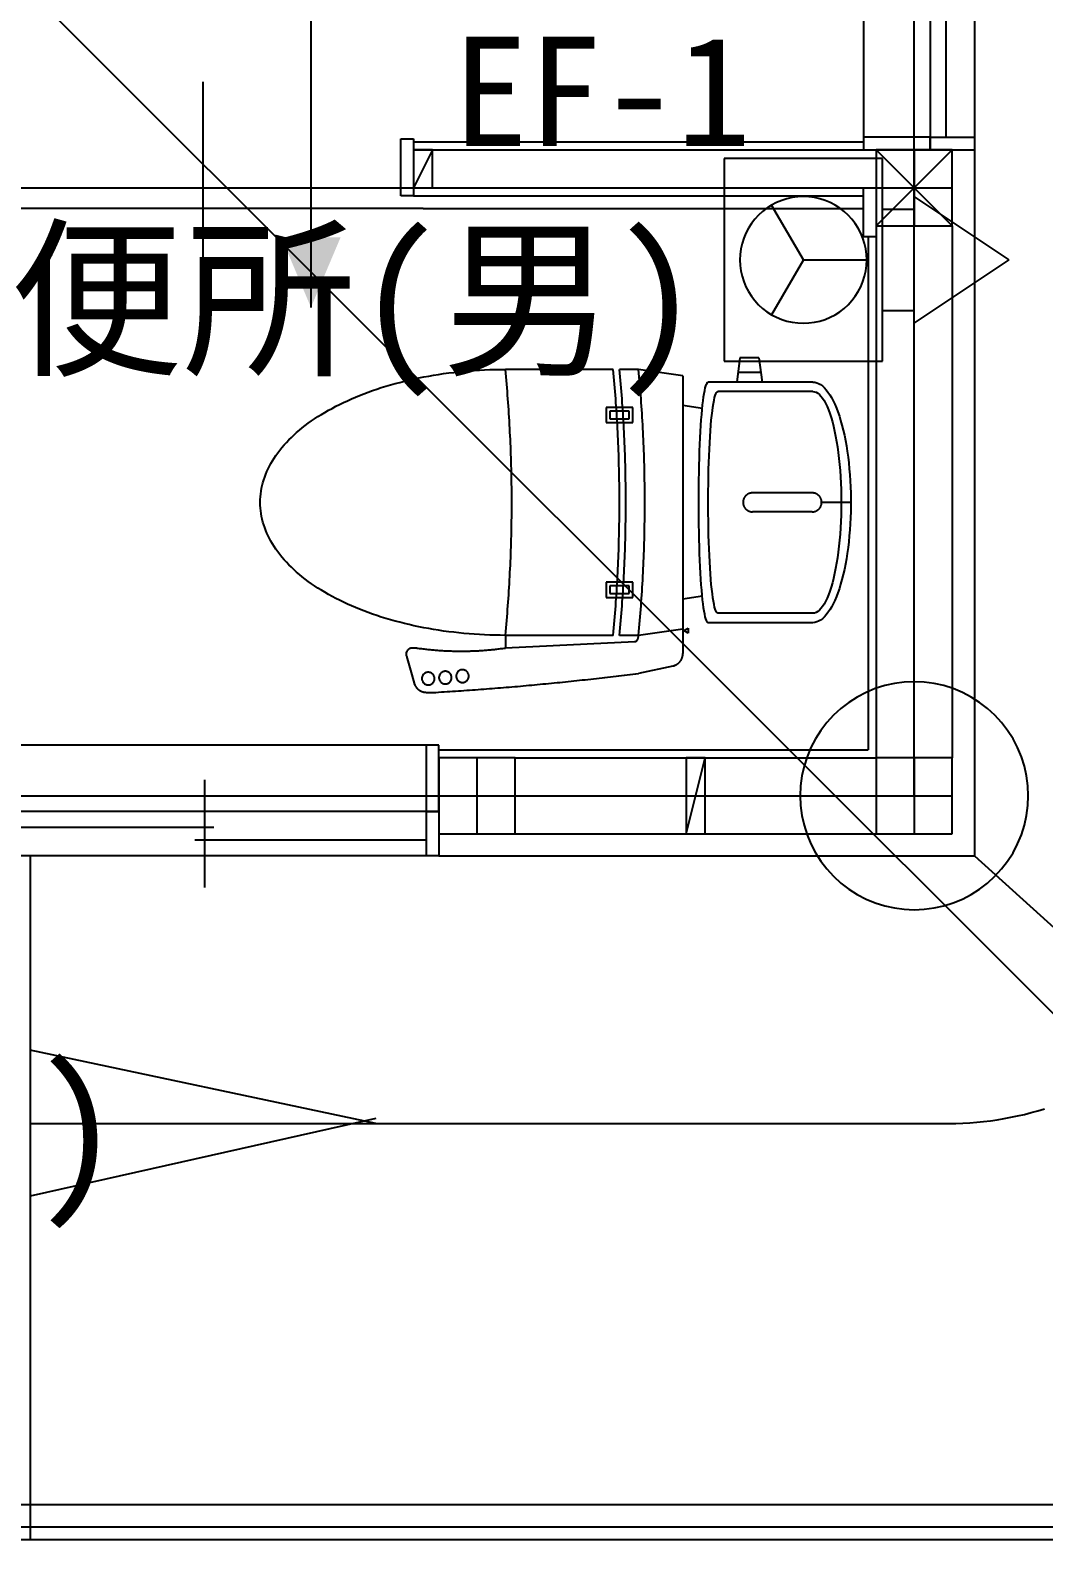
# Model space of a CAD drawing. Header units: millimetres. Extents: x -21029 to 20283, y -14043 to 14043.
# Drawn here: x 7807 to 9406, y -4546 to -2162 of the extents above; entities that cross this region are included whole.
import ezdxf

# ---------------------------------------------------------------- set-up
doc = ezdxf.new("R2010")
doc.units = ezdxf.units.MM
for name, color, linetype in [('0-2', 7, 'Continuous'), ('0-3', 7, 'Continuous'), ('0-6', 7, 'Continuous'), ('0-7', 7, 'Continuous'), ('0-C', 7, 'Continuous'), ('0-D', 7, 'Continuous'), ('0-E', 7, 'Continuous'), ('1-7', 7, 'Continuous'), ('1-8', 7, 'Continuous'), ('1-9', 7, 'Continuous'), ('1-C', 7, 'Continuous'), ('1-D', 7, 'Continuous'), ('2-0', 7, 'Continuous'), ('2-3', 7, 'Continuous'), ('2-4', 7, 'Continuous'), ('2-5', 7, 'Continuous')]:
    doc.layers.add(name, color=color, linetype=linetype)
doc.styles.add('JP', font='msgothic.ttc')

msp = doc.modelspace()

# ---------------------------------------------------------------- linework, layer by layer
at = {"layer": '0-2', "color": 1}
for p, q in [((9202, -3371.1), (9202, 7328.9)), ((7652, -2411.1), (9202, -2411.1)), ((7652, -3371.1), (9202, -3371.1))]:
    msp.add_line(p, q, dxfattribs=at)
at = {"layer": '0-3', "color": 7}
for p, q in [((8412, -2351.1), (9142, -2351.1)), ((8412, -2411.1), (9122, -2411.1)), ((9142, -2471.1), (9142, -3311.1)), ((9262, -2471.1), (9262, -3311.1)), ((8572, -3311.1), (9142, -3311.1)), ((8572, -3431.1), (9142, -3431.1))]:
    msp.add_line(p, q, dxfattribs=at)
at = {"layer": '0-6', "color": 7}
for p, q in [((8926.9, -2679.9), (8921.9, -2717.9)), ((8956.9, -2679.9), (8926.9, -2679.9)), ((8956.9, -2679.9), (8961.9, -2717.9)), ((8390.1, -2718.4), (8397.5, -2716.5)), ((8397.5, -2716.5), (8405, -2714.7)), ((8405, -2714.7), (8412.6, -2713)), ((8412.6, -2713), (8420.3, -2711.4)), ((8420.3, -2711.4), (8428, -2709.9)), ((8428, -2709.9), (8435.8, -2708.4)), ((8435.8, -2708.4), (8443.6, -2707.1)), ((8443.6, -2707.1), (8451.5, -2705.8)), ((8451.5, -2705.8), (8459.4, -2704.6)), ((8459.4, -2704.6), (8467.4, -2703.6)), ((8467.4, -2703.6), (8475.4, -2702.6)), ((8475.4, -2702.6), (8483.4, -2701.7)), ((8483.4, -2701.7), (8491.5, -2700.9)), ((8491.5, -2700.9), (8499.6, -2700.2)), ((8499.6, -2700.2), (8507.8, -2699.6)), ((8507.8, -2699.6), (8515.9, -2699)), ((8515.9, -2699), (8524.1, -2698.6)), ((8524.1, -2698.6), (8532.3, -2698.3)), ((8532.3, -2698.3), (8540.5, -2698)), ((8540.5, -2698), (8548.7, -2697.9)), ((8548.7, -2697.9), (8556.9, -2697.9)), ((8726.9, -2697.9), (8556.9, -2697.9)), ((8766.9, -2697.9), (8736.9, -2697.9)), ((8836.9, -2707.9), (8766.9, -2697.9)), ((8836.9, -2707.9), (8836.9, -3107.9)), ((8959.9, -2702.9), (8923.9, -2702.9)), ((8320.2, -2741.7), (8326.8, -2739)), ((8326.8, -2739), (8333.4, -2736.4)), ((8333.4, -2736.4), (8340.2, -2733.9)), ((8340.2, -2733.9), (8347.1, -2731.4)), ((8347.1, -2731.4), (8354, -2729)), ((8354, -2729), (8361, -2726.7)), ((8361, -2726.7), (8368.2, -2724.5)), ((8368.2, -2724.5), (8375.4, -2722.4)), ((8375.4, -2722.4), (8382.7, -2720.3)), ((8382.7, -2720.3), (8390.1, -2718.4)), ((8868.9, -2747.4), (8869.7, -2741.4)), ((8869.7, -2741.4), (8870.5, -2735.9)), ((8870.5, -2735.9), (8871.4, -2731.2)), ((8871.4, -2731.2), (8872.3, -2727.2)), ((8872.3, -2727.2), (8873.2, -2723.8)), ((8873.2, -2723.8), (8874.1, -2721.2)), ((8874.1, -2721.2), (8875, -2719.4)), ((8875, -2719.4), (8876, -2718.2)), ((8876, -2718.2), (8876.9, -2717.9)), ((9041.9, -2717.9), (8876.9, -2717.9)), ((8887, -2742.5), (8887.9, -2739.1)), ((8887.9, -2739.1), (8888.9, -2736.4)), ((8888.9, -2736.4), (8889.9, -2734.4)), ((8889.9, -2734.4), (8890.9, -2733.2)), ((8890.9, -2733.2), (8891.9, -2732.9)), ((9041.9, -2732.9), (8891.9, -2732.9)), ((9041.9, -2717.9), (9045, -2718.1)), ((9041.9, -2732.9), (9044.5, -2733.2)), ((9044.5, -2733.2), (9047.1, -2734)), ((9045, -2718.1), (9048.1, -2718.9)), ((9047.1, -2734), (9049.7, -2735.5)), ((9048.1, -2718.9), (9051.1, -2720.1)), ((9049.7, -2735.5), (9052.3, -2737.6)), ((9051.1, -2720.1), (9054.2, -2721.9)), ((9052.3, -2737.6), (9054.8, -2740.2)), ((9054.2, -2721.9), (9057.2, -2724.1)), ((9054.8, -2740.2), (9057.3, -2743.4)), ((9057.2, -2724.1), (9060.2, -2726.9)), ((9060.2, -2726.9), (9063.1, -2730.1)), ((9063.1, -2730.1), (9065.9, -2733.8)), ((9065.9, -2733.8), (9068.7, -2737.9)), ((9068.7, -2737.9), (9071.5, -2742.5)), ((8271.9, -2765.8), (8277.5, -2762.5)), ((8277.5, -2762.5), (8283.3, -2759.4)), ((8283.3, -2759.4), (8289.1, -2756.2)), ((8289.1, -2756.2), (8295.1, -2753.2)), ((8295.1, -2753.2), (8301.2, -2750.2)), ((8301.2, -2750.2), (8307.5, -2747.3)), ((8307.5, -2747.3), (8313.8, -2744.5)), ((8313.8, -2744.5), (8320.2, -2741.7)), ((8757.9, -2757.9), (8715.9, -2757.9)), ((8715.9, -2757.9), (8715.9, -2781.9)), ((8751.9, -2763.9), (8721.9, -2763.9)), ((8721.9, -2763.9), (8721.9, -2775.9)), ((8751.9, -2775.9), (8751.9, -2763.9)), ((8757.9, -2781.9), (8757.9, -2757.9)), ((8867.7, -2759.9), (8836.9, -2755.1)), ((8866.6, -2769.4), (8867.3, -2761.5)), ((8867.3, -2761.5), (8868.1, -2754.1)), ((8868.1, -2754.1), (8868.9, -2747.4)), ((8882.6, -2770.5), (8883.4, -2763.6)), ((8883.4, -2763.6), (8884.3, -2757.3)), ((8884.3, -2757.3), (8885.1, -2751.7)), ((8885.1, -2751.7), (8886.1, -2746.7)), ((8886.1, -2746.7), (8887, -2742.5)), ((9057.3, -2743.4), (9059.7, -2747.2)), ((9059.7, -2747.2), (9062.1, -2751.5)), ((9062.1, -2751.5), (9064.4, -2756.3)), ((9064.4, -2756.3), (9066.6, -2761.6)), ((9066.6, -2761.6), (9068.8, -2767.5)), ((9071.5, -2742.5), (9074.1, -2747.5)), ((9074.1, -2747.5), (9076.7, -2753)), ((9076.7, -2753), (9079.1, -2758.9)), ((9079.1, -2758.9), (9081.5, -2765.1)), ((9081.5, -2765.1), (9083.8, -2771.8)), ((8236.3, -2790.3), (8240.9, -2786.6)), ((8240.9, -2786.6), (8245.8, -2783)), ((8245.8, -2783), (8250.7, -2779.4)), ((8250.7, -2779.4), (8255.8, -2775.9)), ((8255.8, -2775.9), (8261, -2772.5)), ((8261, -2772.5), (8266.4, -2769.1)), ((8266.4, -2769.1), (8271.9, -2765.8)), ((8715.9, -2781.9), (8757.9, -2781.9)), ((8721.9, -2775.9), (8751.9, -2775.9)), ((8864.8, -2796.2), (8865.4, -2786.7)), ((8865.4, -2786.7), (8866, -2777.8)), ((8866, -2777.8), (8866.6, -2769.4)), ((8880.5, -2794.9), (8881.1, -2786.2)), ((8881.1, -2786.2), (8881.8, -2778.1)), ((8881.8, -2778.1), (8882.6, -2770.5)), ((9068.8, -2767.5), (9070.8, -2773.8)), ((9070.8, -2773.8), (9072.8, -2780.6)), ((9072.8, -2780.6), (9074.6, -2787.8)), ((9074.6, -2787.8), (9076.4, -2795.4)), ((9083.8, -2771.8), (9085.9, -2778.8)), ((9085.9, -2778.8), (9088, -2786.1)), ((9088, -2786.1), (9089.9, -2793.8)), ((8211.3, -2813.3), (8215.1, -2809.4)), ((8215.1, -2809.4), (8219.1, -2805.4)), ((8219.1, -2805.4), (8223.1, -2801.6)), ((8223.1, -2801.6), (8227.4, -2797.8)), ((8227.4, -2797.8), (8231.8, -2794)), ((8231.8, -2794), (8236.3, -2790.3)), ((8863.8, -2816.3), (8864.2, -2806)), ((8864.2, -2806), (8864.8, -2796.2)), ((8879.3, -2813.7), (8879.8, -2804.1)), ((8879.8, -2804.1), (8880.5, -2794.9)), ((9076.4, -2795.4), (9078, -2803.4)), ((9078, -2803.4), (9079.5, -2811.7)), ((9079.5, -2811.7), (9080.9, -2820.4)), ((9089.9, -2793.8), (9091.7, -2801.8)), ((9091.7, -2801.8), (9093.3, -2810)), ((9093.3, -2810), (9094.9, -2818.6)), ((8192, -2837.9), (8194.8, -2833.7)), ((8194.8, -2833.7), (8197.8, -2829.6)), ((8197.8, -2829.6), (8201, -2825.4)), ((8201, -2825.4), (8204.3, -2821.4)), ((8204.3, -2821.4), (8207.7, -2817.3)), ((8207.7, -2817.3), (8211.3, -2813.3)), ((8863, -2837.9), (8863.3, -2827)), ((8863.3, -2827), (8863.8, -2816.3)), ((8877.9, -2845), (8878.3, -2834.2)), ((8878.3, -2834.2), (8878.8, -2823.8)), ((8878.8, -2823.8), (8879.3, -2813.7)), ((9080.9, -2820.4), (9082.1, -2829.3)), ((9082.1, -2829.3), (9083.2, -2838.5)), ((9094.9, -2818.6), (9096.3, -2827.3)), ((9096.3, -2827.3), (9097.5, -2836.3)), ((9097.5, -2836.3), (9098.6, -2845.4)), ((8178.6, -2863.6), (8180.4, -2859.3)), ((8180.4, -2859.3), (8182.4, -2854.9)), ((8182.4, -2854.9), (8184.6, -2850.6)), ((8184.6, -2850.6), (8186.9, -2846.4)), ((8186.9, -2846.4), (8189.4, -2842.1)), ((8189.4, -2842.1), (8192, -2837.9)), ((8862.2, -2872.3), (8862.4, -2860.6)), ((8862.4, -2860.6), (8862.6, -2849.1)), ((8862.6, -2849.1), (8863, -2837.9)), ((8877.3, -2867.3), (8877.6, -2856)), ((8877.6, -2856), (8877.9, -2845)), ((9083.2, -2838.5), (9084.2, -2848)), ((9084.2, -2848), (9085, -2857.7)), ((9085, -2857.7), (9085.7, -2867.5)), ((9098.6, -2845.4), (9099.5, -2854.8)), ((9099.5, -2854.8), (9100.3, -2864.2)), ((8172.1, -2885.6), (8173, -2881.2)), ((8173, -2881.2), (8174.2, -2876.8)), ((8174.2, -2876.8), (8175.5, -2872.4)), ((8175.5, -2872.4), (8177, -2868)), ((8177, -2868), (8178.6, -2863.6)), ((8861.9, -2895.9), (8862, -2884)), ((8862, -2884), (8862.2, -2872.3)), ((8877, -2890.3), (8877.1, -2878.7)), ((8877.1, -2878.7), (8877.3, -2867.3)), ((9085.7, -2867.5), (9086.2, -2877.5)), ((9086.2, -2877.5), (9086.6, -2887.5)), ((9100.3, -2864.2), (9100.9, -2873.8)), ((9100.9, -2873.8), (9101.4, -2883.5)), ((9101.4, -2883.5), (9101.7, -2893.2)), ((8169.9, -2907.9), (8170, -2903.4)), ((8170, -2912.3), (8169.9, -2907.9)), ((8170, -2903.4), (8170.3, -2898.9)), ((8170.3, -2898.9), (8170.7, -2894.5)), ((8170.7, -2894.5), (8171.3, -2890)), ((8171.3, -2890), (8172.1, -2885.6)), ((8861.9, -2907.9), (8861.9, -2895.9)), ((8861.9, -2919.8), (8861.9, -2907.9)), ((8876.9, -2902), (8877, -2890.3)), ((8876.9, -2913.7), (8876.9, -2902)), ((9040.9, -2892.9), (8946.9, -2892.9)), ((9101.9, -2907.9), (9055.9, -2907.9)), ((9086.6, -2887.5), (9086.8, -2897.7)), ((9086.8, -2897.7), (9086.9, -2907.9)), ((9086.9, -2907.9), (9086.8, -2918)), ((9101.7, -2893.2), (9101.9, -2903)), ((9101.9, -2903), (9101.9, -2912.7)), ((8170.3, -2916.8), (8170, -2912.3)), ((8170.7, -2921.2), (8170.3, -2916.8)), ((8171.3, -2925.7), (8170.7, -2921.2)), ((8172.1, -2930.1), (8171.3, -2925.7)), ((8173, -2934.5), (8172.1, -2930.1)), ((8862, -2931.7), (8861.9, -2919.8)), ((8862.2, -2943.5), (8862, -2931.7)), ((8877, -2925.4), (8876.9, -2913.7)), ((8877.1, -2937), (8877, -2925.4)), ((9040.9, -2922.9), (8946.9, -2922.9)), ((9086.6, -2928.2), (9086.2, -2938.2)), ((9086.8, -2918), (9086.6, -2928.2)), ((9101.7, -2922.5), (9101.4, -2932.3)), ((9101.9, -2912.7), (9101.7, -2922.5)), ((8174.2, -2938.9), (8173, -2934.5)), ((8175.5, -2943.3), (8174.2, -2938.9)), ((8177, -2947.7), (8175.5, -2943.3)), ((8178.6, -2952.1), (8177, -2947.7)), ((8180.4, -2956.4), (8178.6, -2952.1)), ((8862.4, -2955.1), (8862.2, -2943.5)), ((8862.6, -2966.6), (8862.4, -2955.1)), ((8877.3, -2948.4), (8877.1, -2937)), ((8877.6, -2959.7), (8877.3, -2948.4)), ((9085.7, -2948.2), (9085, -2958)), ((9086.2, -2938.2), (9085.7, -2948.2)), ((9100.3, -2951.5), (9099.5, -2961)), ((9100.9, -2941.9), (9100.3, -2951.5)), ((9101.4, -2932.3), (9100.9, -2941.9)), ((8182.4, -2960.8), (8180.4, -2956.4)), ((8184.6, -2965.1), (8182.4, -2960.8)), ((8186.9, -2969.3), (8184.6, -2965.1)), ((8189.4, -2973.6), (8186.9, -2969.3)), ((8192, -2977.8), (8189.4, -2973.6)), ((8194.8, -2982), (8192, -2977.8)), ((8863, -2977.8), (8862.6, -2966.6)), ((8863.3, -2988.8), (8863, -2977.8)), ((8877.9, -2970.8), (8877.6, -2959.7)), ((8878.3, -2981.5), (8877.9, -2970.8)), ((9083.2, -2977.2), (9082.1, -2986.4)), ((9084.2, -2967.7), (9083.2, -2977.2)), ((9085, -2958), (9084.2, -2967.7)), ((9097.5, -2979.4), (9096.3, -2988.4)), ((9098.6, -2970.3), (9097.5, -2979.4)), ((9099.5, -2961), (9098.6, -2970.3)), ((8197.8, -2986.2), (8194.8, -2982)), ((8201, -2990.3), (8197.8, -2986.2)), ((8204.3, -2994.4), (8201, -2990.3)), ((8207.7, -2998.4), (8204.3, -2994.4)), ((8211.3, -3002.4), (8207.7, -2998.4)), ((8215.1, -3006.4), (8211.3, -3002.4)), ((8863.8, -2999.4), (8863.3, -2988.8)), ((8864.2, -3009.7), (8863.8, -2999.4)), ((8878.8, -2992), (8878.3, -2981.5)), ((8879.3, -3002), (8878.8, -2992)), ((8879.8, -3011.7), (8879.3, -3002)), ((9080.9, -2995.4), (9079.5, -3004)), ((9082.1, -2986.4), (9080.9, -2995.4)), ((9094.9, -2997.2), (9093.3, -3005.7)), ((9096.3, -2988.4), (9094.9, -2997.2)), ((8219.1, -3010.3), (8215.1, -3006.4)), ((8223.1, -3014.1), (8219.1, -3010.3)), ((8227.4, -3018), (8223.1, -3014.1)), ((8231.8, -3021.7), (8227.4, -3018)), ((8236.3, -3025.5), (8231.8, -3021.7)), ((8240.9, -3029.1), (8236.3, -3025.5)), ((8864.8, -3019.5), (8864.2, -3009.7)), ((8865.4, -3029), (8864.8, -3019.5)), ((8880.5, -3020.8), (8879.8, -3011.7)), ((8881.1, -3029.5), (8880.5, -3020.8)), ((9076.4, -3020.3), (9074.6, -3027.9)), ((9078, -3012.4), (9076.4, -3020.3)), ((9079.5, -3004), (9078, -3012.4)), ((9089.9, -3021.9), (9088, -3029.6)), ((9091.7, -3013.9), (9089.9, -3021.9)), ((9093.3, -3005.7), (9091.7, -3013.9)), ((8245.8, -3032.7), (8240.9, -3029.1)), ((8250.7, -3036.3), (8245.8, -3032.7)), ((8255.8, -3039.8), (8250.7, -3036.3)), ((8261, -3043.2), (8255.8, -3039.8)), ((8266.4, -3046.6), (8261, -3043.2)), ((8271.9, -3049.9), (8266.4, -3046.6)), ((8277.5, -3053.2), (8271.9, -3049.9)), ((8757.9, -3033.9), (8715.9, -3033.9)), ((8715.9, -3033.9), (8715.9, -3057.9)), ((8751.9, -3039.9), (8721.9, -3039.9)), ((8721.9, -3039.9), (8721.9, -3051.9)), ((8751.9, -3051.9), (8751.9, -3039.9)), ((8757.9, -3057.9), (8757.9, -3033.9)), ((8866, -3037.9), (8865.4, -3029)), ((8866.6, -3046.4), (8866, -3037.9)), ((8867.3, -3054.3), (8866.6, -3046.4)), ((8881.8, -3037.6), (8881.1, -3029.5)), ((8882.6, -3045.2), (8881.8, -3037.6)), ((8883.4, -3052.1), (8882.6, -3045.2)), ((9068.8, -3048.2), (9066.6, -3054.1)), ((9070.8, -3041.9), (9068.8, -3048.2)), ((9072.8, -3035.1), (9070.8, -3041.9)), ((9074.6, -3027.9), (9072.8, -3035.1)), ((9081.5, -3050.6), (9079.1, -3056.8)), ((9083.8, -3043.9), (9081.5, -3050.6)), ((9085.9, -3036.9), (9083.8, -3043.9)), ((9088, -3029.6), (9085.9, -3036.9)), ((8283.3, -3056.3), (8277.5, -3053.2)), ((8289.1, -3059.5), (8283.3, -3056.3)), ((8295.1, -3062.5), (8289.1, -3059.5)), ((8301.2, -3065.5), (8295.1, -3062.5)), ((8307.5, -3068.4), (8301.2, -3065.5)), ((8313.8, -3071.2), (8307.5, -3068.4)), ((8320.2, -3074), (8313.8, -3071.2)), ((8326.8, -3076.7), (8320.2, -3074)), ((8715.9, -3057.9), (8757.9, -3057.9)), ((8721.9, -3051.9), (8751.9, -3051.9)), ((8867.7, -3055.9), (8836.9, -3060.8)), ((8868.1, -3061.6), (8867.3, -3054.3)), ((8868.9, -3068.3), (8868.1, -3061.6)), ((8869.7, -3074.4), (8868.9, -3068.3)), ((8870.5, -3079.8), (8869.7, -3074.4)), ((8884.3, -3058.4), (8883.4, -3052.1)), ((8885.1, -3064), (8884.3, -3058.4)), ((8886.1, -3069), (8885.1, -3064)), ((8887, -3073.2), (8886.1, -3069)), ((8887.9, -3076.6), (8887, -3073.2)), ((9057.3, -3072.3), (9054.8, -3075.5)), ((9059.7, -3068.5), (9057.3, -3072.3)), ((9062.1, -3064.2), (9059.7, -3068.5)), ((9064.4, -3059.4), (9062.1, -3064.2)), ((9066.6, -3054.1), (9064.4, -3059.4)), ((9071.5, -3073.2), (9068.7, -3077.8)), ((9074.1, -3068.2), (9071.5, -3073.2)), ((9076.7, -3062.7), (9074.1, -3068.2)), ((9079.1, -3056.8), (9076.7, -3062.7)), ((8333.4, -3079.3), (8326.8, -3076.7)), ((8340.2, -3081.8), (8333.4, -3079.3)), ((8347.1, -3084.3), (8340.2, -3081.8)), ((8354, -3086.7), (8347.1, -3084.3)), ((8361, -3089), (8354, -3086.7)), ((8368.2, -3091.2), (8361, -3089)), ((8375.4, -3093.3), (8368.2, -3091.2)), ((8382.7, -3095.4), (8375.4, -3093.3)), ((8390.1, -3097.3), (8382.7, -3095.4)), ((8397.5, -3099.2), (8390.1, -3097.3)), ((8871.4, -3084.5), (8870.5, -3079.8)), ((8872.3, -3088.6), (8871.4, -3084.5)), ((8873.2, -3091.9), (8872.3, -3088.6)), ((8874.1, -3094.5), (8873.2, -3091.9)), ((8875, -3096.4), (8874.1, -3094.5)), ((8876, -3097.5), (8875, -3096.4)), ((8876.9, -3097.9), (8876, -3097.5)), ((9041.9, -3097.9), (8876.9, -3097.9)), ((8888.9, -3079.3), (8887.9, -3076.6)), ((8889.9, -3081.3), (8888.9, -3079.3)), ((8890.9, -3082.5), (8889.9, -3081.3)), ((8891.9, -3082.9), (8890.9, -3082.5)), ((9041.9, -3082.9), (8891.9, -3082.9)), ((9044.5, -3082.6), (9041.9, -3082.9)), ((9045, -3097.6), (9041.9, -3097.9)), ((9047.1, -3081.7), (9044.5, -3082.6)), ((9048.1, -3096.8), (9045, -3097.6)), ((9049.7, -3080.2), (9047.1, -3081.7)), ((9051.1, -3095.6), (9048.1, -3096.8)), ((9052.3, -3078.1), (9049.7, -3080.2)), ((9054.2, -3093.8), (9051.1, -3095.6)), ((9054.8, -3075.5), (9052.3, -3078.1)), ((9057.2, -3091.6), (9054.2, -3093.8)), ((9060.2, -3088.9), (9057.2, -3091.6)), ((9063.1, -3085.6), (9060.2, -3088.9)), ((9065.9, -3082), (9063.1, -3085.6)), ((9068.7, -3077.8), (9065.9, -3082)), ((8405, -3101), (8397.5, -3099.2)), ((8412.6, -3102.7), (8405, -3101)), ((8420.3, -3104.3), (8412.6, -3102.7)), ((8428, -3105.9), (8420.3, -3104.3)), ((8435.8, -3107.3), (8428, -3105.9)), ((8443.6, -3108.7), (8435.8, -3107.3)), ((8451.5, -3109.9), (8443.6, -3108.7)), ((8459.4, -3111.1), (8451.5, -3109.9)), ((8467.4, -3112.2), (8459.4, -3111.1)), ((8475.4, -3113.1), (8467.4, -3112.2)), ((8483.4, -3114), (8475.4, -3113.1)), ((8491.5, -3114.8), (8483.4, -3114)), ((8499.6, -3115.5), (8491.5, -3114.8)), ((8507.8, -3116.2), (8499.6, -3115.5)), ((8515.9, -3116.7), (8507.8, -3116.2)), ((8524.1, -3117.1), (8515.9, -3116.7)), ((8532.3, -3117.4), (8524.1, -3117.1)), ((8540.5, -3117.7), (8532.3, -3117.4)), ((8548.7, -3117.8), (8540.5, -3117.7)), ((8556.9, -3117.9), (8548.7, -3117.8)), ((8556.9, -3117.9), (8556.9, -3137.9)), ((8726.9, -3117.9), (8556.9, -3117.9)), ((8766.9, -3117.9), (8736.9, -3117.9)), ((8766.9, -3117.9), (8765.3, -3124.2)), ((8836.9, -3107.9), (8766.9, -3117.9)), ((8836.9, -3107.9), (8836.9, -3146.7)), ((8416.9, -3137.9), (8410.2, -3137.9)), ((8761.2, -3127.9), (8556.9, -3137.9)), ((8400.6, -3150.6), (8406.9, -3172.9)), ((8821.1, -3166.3), (8766.9, -3177.9)), ((8406.9, -3172.9), (8412.8, -3193.4)), ((8432, -3207.9), (8446.9, -3207.9))]:
    msp.add_line(p, q, dxfattribs=at)
for points in [[(8556.9, -3117.9), (8557.5, -3112), (8558, -3106.2), (8558.5, -3100.4), (8559, -3094.6), (8559.5, -3088.8), (8560, -3082.9), (8560.4, -3077.1), (8560.9, -3071.3), (8561.3, -3065.5), (8561.7, -3059.6), (8562.1, -3053.8), (8562.5, -3048), (8562.8, -3042.1), (8563.2, -3036.3), (8563.5, -3030.5), (8563.8, -3024.6), (8564.1, -3018.8), (8564.4, -3013), (8564.7, -3007.1), (8564.9, -3001.3), (8565.2, -2995.5), (8565.4, -2989.6), (8565.6, -2983.8), (8565.8, -2978), (8566, -2972.1), (8566.1, -2966.3), (8566.3, -2960.4), (8566.4, -2954.6), (8566.5, -2948.7), (8566.6, -2942.9), (8566.7, -2937.1), (8566.8, -2931.2), (8566.8, -2925.4), (8566.9, -2919.5), (8566.9, -2913.7), (8566.9, -2907.9), (8566.9, -2902), (8566.9, -2896.2), (8566.8, -2890.3), (8566.8, -2884.5), (8566.7, -2878.6), (8566.6, -2872.8), (8566.5, -2867), (8566.4, -2861.1), (8566.3, -2855.3), (8566.1, -2849.4), (8566, -2843.6), (8565.8, -2837.8), (8565.6, -2831.9), (8565.4, -2826.1), (8565.2, -2820.2), (8564.9, -2814.4), (8564.7, -2808.6), (8564.4, -2802.7), (8564.1, -2796.9), (8563.8, -2791.1), (8563.5, -2785.2), (8563.2, -2779.4), (8562.8, -2773.6), (8562.5, -2767.7), (8562.1, -2761.9), (8561.7, -2756.1), (8561.3, -2750.3), (8560.9, -2744.4), (8560.4, -2738.6), (8560, -2732.8), (8559.5, -2727), (8559, -2721.1), (8558.5, -2715.3), (8558, -2709.5), (8557.5, -2703.7), (8556.9, -2697.9)], [(8726.9, -3117.9), (8727.5, -3112), (8728, -3106.2), (8728.5, -3100.4), (8729, -3094.6), (8729.5, -3088.8), (8730, -3082.9), (8730.4, -3077.1), (8730.9, -3071.3), (8731.3, -3065.5), (8731.7, -3059.6), (8732.1, -3053.8), (8732.5, -3048), (8732.8, -3042.1), (8733.2, -3036.3), (8733.5, -3030.5), (8733.8, -3024.6), (8734.1, -3018.8), (8734.4, -3013), (8734.7, -3007.1), (8734.9, -3001.3), (8735.2, -2995.5), (8735.4, -2989.6), (8735.6, -2983.8), (8735.8, -2978), (8736, -2972.1), (8736.1, -2966.3), (8736.3, -2960.4), (8736.4, -2954.6), (8736.5, -2948.7), (8736.6, -2942.9), (8736.7, -2937.1), (8736.8, -2931.2), (8736.8, -2925.4), (8736.9, -2919.5), (8736.9, -2913.7), (8736.9, -2907.9), (8736.9, -2902), (8736.9, -2896.2), (8736.8, -2890.3), (8736.8, -2884.5), (8736.7, -2878.6), (8736.6, -2872.8), (8736.5, -2867), (8736.4, -2861.1), (8736.3, -2855.3), (8736.1, -2849.4), (8736, -2843.6), (8735.8, -2837.8), (8735.6, -2831.9), (8735.4, -2826.1), (8735.2, -2820.2), (8734.9, -2814.4), (8734.7, -2808.6), (8734.4, -2802.7), (8734.1, -2796.9), (8733.8, -2791.1), (8733.5, -2785.2), (8733.2, -2779.4), (8732.8, -2773.6), (8732.5, -2767.7), (8732.1, -2761.9), (8731.7, -2756.1), (8731.3, -2750.3), (8730.9, -2744.4), (8730.4, -2738.6), (8730, -2732.8), (8729.5, -2727), (8729, -2721.1), (8728.5, -2715.3), (8728, -2709.5), (8727.5, -2703.7), (8726.9, -2697.9)], [(8736.9, -3117.9), (8737.5, -3112), (8738, -3106.2), (8738.5, -3100.4), (8739, -3094.6), (8739.5, -3088.8), (8740, -3082.9), (8740.4, -3077.1), (8740.9, -3071.3), (8741.3, -3065.5), (8741.7, -3059.6), (8742.1, -3053.8), (8742.5, -3048), (8742.8, -3042.1), (8743.2, -3036.3), (8743.5, -3030.5), (8743.8, -3024.6), (8744.1, -3018.8), (8744.4, -3013), (8744.7, -3007.1), (8744.9, -3001.3), (8745.2, -2995.5), (8745.4, -2989.6), (8745.6, -2983.8), (8745.8, -2978), (8746, -2972.1), (8746.1, -2966.3), (8746.3, -2960.4), (8746.4, -2954.6), (8746.5, -2948.7), (8746.6, -2942.9), (8746.7, -2937.1), (8746.8, -2931.2), (8746.8, -2925.4), (8746.9, -2919.5), (8746.9, -2913.7), (8746.9, -2907.9), (8746.9, -2902), (8746.9, -2896.2), (8746.8, -2890.3), (8746.8, -2884.5), (8746.7, -2878.6), (8746.6, -2872.8), (8746.5, -2867), (8746.4, -2861.1), (8746.3, -2855.3), (8746.1, -2849.4), (8746, -2843.6), (8745.8, -2837.8), (8745.6, -2831.9), (8745.4, -2826.1), (8745.2, -2820.2), (8744.9, -2814.4), (8744.7, -2808.6), (8744.4, -2802.7), (8744.1, -2796.9), (8743.8, -2791.1), (8743.5, -2785.2), (8743.2, -2779.4), (8742.8, -2773.6), (8742.5, -2767.7), (8742.1, -2761.9), (8741.7, -2756.1), (8741.3, -2750.3), (8740.9, -2744.4), (8740.4, -2738.6), (8740, -2732.8), (8739.5, -2727), (8739, -2721.1), (8738.5, -2715.3), (8738, -2709.5), (8737.5, -2703.7), (8736.9, -2697.9)], [(8766.9, -3117.9), (8767.5, -3112), (8768, -3106.2), (8768.5, -3100.4), (8769, -3094.6), (8769.5, -3088.8), (8770, -3082.9), (8770.4, -3077.1), (8770.9, -3071.3), (8771.3, -3065.5), (8771.7, -3059.6), (8772.1, -3053.8), (8772.5, -3048), (8772.8, -3042.1), (8773.2, -3036.3), (8773.5, -3030.5), (8773.8, -3024.6), (8774.1, -3018.8), (8774.4, -3013), (8774.7, -3007.1), (8774.9, -3001.3), (8775.2, -2995.5), (8775.4, -2989.6), (8775.6, -2983.8), (8775.8, -2978), (8776, -2972.1), (8776.1, -2966.3), (8776.3, -2960.4), (8776.4, -2954.6), (8776.5, -2948.7), (8776.6, -2942.9), (8776.7, -2937.1), (8776.8, -2931.2), (8776.8, -2925.4), (8776.9, -2919.5), (8776.9, -2913.7), (8776.9, -2907.9), (8776.9, -2902), (8776.9, -2896.2), (8776.8, -2890.3), (8776.8, -2884.5), (8776.7, -2878.6), (8776.6, -2872.8), (8776.5, -2867), (8776.4, -2861.1), (8776.3, -2855.3), (8776.1, -2849.4), (8776, -2843.6), (8775.8, -2837.8), (8775.6, -2831.9), (8775.4, -2826.1), (8775.2, -2820.2), (8774.9, -2814.4), (8774.7, -2808.6), (8774.4, -2802.7), (8774.1, -2796.9), (8773.8, -2791.1), (8773.5, -2785.2), (8773.2, -2779.4), (8772.8, -2773.6), (8772.5, -2767.7), (8772.1, -2761.9), (8771.7, -2756.1), (8771.3, -2750.3), (8770.9, -2744.4), (8770.4, -2738.6), (8770, -2732.8), (8769.5, -2727), (8769, -2721.1), (8768.5, -2715.3), (8768, -2709.5), (8767.5, -2703.7), (8766.9, -2697.9)], [(8946.9, -2892.9), (8946.3, -2892.9), (8945.6, -2892.9), (8945, -2893), (8944.3, -2893.1), (8943.7, -2893.2), (8943, -2893.4), (8942.4, -2893.6), (8941.8, -2893.8), (8941.2, -2894), (8940.6, -2894.3), (8940, -2894.6), (8939.4, -2894.9), (8938.9, -2895.2), (8938.3, -2895.6), (8937.8, -2896), (8937.3, -2896.4), (8936.8, -2896.8), (8936.3, -2897.3), (8935.9, -2897.7), (8935.4, -2898.2), (8935, -2898.7), (8934.6, -2899.3), (8934.3, -2899.8), (8933.9, -2900.4), (8933.6, -2900.9), (8933.3, -2901.5), (8933.1, -2902.1), (8932.8, -2902.7), (8932.6, -2903.3), (8932.4, -2904), (8932.3, -2904.6), (8932.1, -2905.3), (8932, -2905.9), (8932, -2906.5), (8931.9, -2907.2), (8931.9, -2907.9), (8931.9, -2908.5), (8932, -2909.2), (8932, -2909.8), (8932.1, -2910.5), (8932.3, -2911.1), (8932.4, -2911.7), (8932.6, -2912.4), (8932.8, -2913), (8933.1, -2913.6), (8933.3, -2914.2), (8933.6, -2914.8), (8933.9, -2915.4), (8934.3, -2915.9), (8934.6, -2916.5), (8935, -2917), (8935.4, -2917.5), (8935.9, -2918), (8936.3, -2918.5), (8936.8, -2918.9), (8937.3, -2919.3), (8937.8, -2919.8), (8938.3, -2920.1), (8938.9, -2920.5), (8939.4, -2920.8), (8940, -2921.2), (8940.6, -2921.5), (8941.2, -2921.7), (8941.8, -2922), (8942.4, -2922.2), (8943, -2922.3), (8943.7, -2922.5), (8944.3, -2922.6), (8945, -2922.7), (8945.6, -2922.8), (8946.3, -2922.8), (8946.9, -2922.9)], [(9040.9, -2922.9), (9041.6, -2922.8), (9042.2, -2922.8), (9042.9, -2922.7), (9043.5, -2922.6), (9044.2, -2922.5), (9044.8, -2922.3), (9045.4, -2922.2), (9046, -2922), (9046.7, -2921.7), (9047.3, -2921.5), (9047.8, -2921.2), (9048.4, -2920.8), (9049, -2920.5), (9049.5, -2920.1), (9050, -2919.8), (9050.6, -2919.3), (9051, -2918.9), (9051.5, -2918.5), (9052, -2918), (9052.4, -2917.5), (9052.8, -2917), (9053.2, -2916.5), (9053.6, -2915.9), (9053.9, -2915.4), (9054.2, -2914.8), (9054.5, -2914.2), (9054.8, -2913.6), (9055, -2913), (9055.2, -2912.4), (9055.4, -2911.7), (9055.6, -2911.1), (9055.7, -2910.5), (9055.8, -2909.8), (9055.9, -2909.2), (9055.9, -2908.5), (9055.9, -2907.9), (9055.9, -2907.2), (9055.9, -2906.5), (9055.8, -2905.9), (9055.7, -2905.3), (9055.6, -2904.6), (9055.4, -2904), (9055.2, -2903.3), (9055, -2902.7), (9054.8, -2902.1), (9054.5, -2901.5), (9054.2, -2900.9), (9053.9, -2900.4), (9053.6, -2899.8), (9053.2, -2899.3), (9052.8, -2898.7), (9052.4, -2898.2), (9052, -2897.7), (9051.5, -2897.3), (9051, -2896.8), (9050.6, -2896.4), (9050, -2896), (9049.5, -2895.6), (9049, -2895.2), (9048.4, -2894.9), (9047.8, -2894.6), (9047.3, -2894.3), (9046.7, -2894), (9046, -2893.8), (9045.4, -2893.6), (9044.8, -2893.4), (9044.2, -2893.2), (9043.5, -2893.1), (9042.9, -2893), (9042.2, -2892.9), (9041.6, -2892.9), (9040.9, -2892.9)], [(8410.2, -3137.9), (8410, -3137.9), (8409.7, -3137.9), (8409.4, -3137.9), (8409.2, -3137.9), (8408.9, -3137.9), (8408.7, -3138), (8408.4, -3138), (8408.2, -3138.1), (8407.9, -3138.1), (8407.7, -3138.2), (8407.4, -3138.2), (8407.2, -3138.3), (8406.9, -3138.4), (8406.7, -3138.5), (8406.5, -3138.6), (8406.2, -3138.7), (8406, -3138.8), (8405.7, -3138.9), (8405.5, -3139), (8405.3, -3139.1), (8405.1, -3139.2), (8404.9, -3139.4), (8404.6, -3139.5), (8404.4, -3139.7), (8404.2, -3139.8), (8404, -3140), (8403.8, -3140.1), (8403.6, -3140.3), (8403.4, -3140.5), (8403.2, -3140.6), (8403.1, -3140.8), (8402.9, -3141), (8402.7, -3141.2), (8402.5, -3141.4), (8402.4, -3141.6), (8402.2, -3141.8), (8402.1, -3142), (8401.9, -3142.2), (8401.8, -3142.4), (8401.6, -3142.6), (8401.5, -3142.9), (8401.4, -3143.1), (8401.3, -3143.3), (8401.2, -3143.5), (8401.1, -3143.8), (8401, -3144), (8400.9, -3144.3), (8400.8, -3144.5), (8400.7, -3144.7), (8400.6, -3145), (8400.5, -3145.2), (8400.5, -3145.5), (8400.4, -3145.7), (8400.4, -3146), (8400.3, -3146.2), (8400.3, -3146.5), (8400.3, -3146.7), (8400.2, -3147), (8400.2, -3147.3), (8400.2, -3147.5), (8400.2, -3147.8), (8400.2, -3148), (8400.2, -3148.3), (8400.2, -3148.5), (8400.3, -3148.8), (8400.3, -3149.1), (8400.3, -3149.3), (8400.4, -3149.6), (8400.4, -3149.8), (8400.5, -3150.1), (8400.5, -3150.3), (8400.6, -3150.6)], [(8416.9, -3137.9), (8418.8, -3138.1), (8420.8, -3138.4), (8422.7, -3138.7), (8424.6, -3138.9), (8426.6, -3139.1), (8428.5, -3139.4), (8430.5, -3139.6), (8432.4, -3139.8), (8434.3, -3140), (8436.3, -3140.2), (8438.2, -3140.4), (8440.2, -3140.6), (8442.1, -3140.8), (8444, -3141), (8446, -3141.2), (8447.9, -3141.3), (8449.9, -3141.5), (8451.8, -3141.6), (8453.8, -3141.7), (8455.7, -3141.9), (8457.7, -3142), (8459.6, -3142.1), (8461.6, -3142.2), (8463.5, -3142.3), (8465.5, -3142.4), (8467.4, -3142.5), (8469.4, -3142.5), (8471.3, -3142.6), (8473.3, -3142.7), (8475.2, -3142.7), (8477.2, -3142.8), (8479.1, -3142.8), (8481.1, -3142.8), (8483, -3142.8), (8485, -3142.9), (8486.9, -3142.9), (8488.9, -3142.9), (8490.8, -3142.8), (8492.8, -3142.8), (8494.7, -3142.8), (8496.7, -3142.8), (8498.6, -3142.7), (8500.6, -3142.7), (8502.5, -3142.6), (8504.5, -3142.5), (8506.4, -3142.5), (8508.4, -3142.4), (8510.3, -3142.3), (8512.3, -3142.2), (8514.2, -3142.1), (8516.2, -3142), (8518.1, -3141.9), (8520.1, -3141.7), (8522, -3141.6), (8523.9, -3141.5), (8525.9, -3141.3), (8527.8, -3141.2), (8529.8, -3141), (8531.7, -3140.8), (8533.7, -3140.6), (8535.6, -3140.4), (8537.5, -3140.2), (8539.5, -3140), (8541.4, -3139.8), (8543.4, -3139.6), (8545.3, -3139.4), (8547.2, -3139.1), (8549.2, -3138.9), (8551.1, -3138.7), (8553, -3138.4), (8555, -3138.1), (8556.9, -3137.9)], [(8761.2, -3127.9), (8761.3, -3127.8), (8761.4, -3127.8), (8761.4, -3127.8), (8761.5, -3127.8), (8761.6, -3127.8), (8761.7, -3127.8), (8761.8, -3127.7), (8761.8, -3127.7), (8761.9, -3127.7), (8762, -3127.7), (8762.1, -3127.6), (8762.1, -3127.6), (8762.2, -3127.6), (8762.3, -3127.5), (8762.4, -3127.5), (8762.4, -3127.5), (8762.5, -3127.4), (8762.6, -3127.4), (8762.7, -3127.4), (8762.7, -3127.3), (8762.8, -3127.3), (8762.9, -3127.3), (8762.9, -3127.2), (8763, -3127.2), (8763.1, -3127.1), (8763.2, -3127.1), (8763.2, -3127), (8763.3, -3127), (8763.4, -3127), (8763.4, -3126.9), (8763.5, -3126.9), (8763.5, -3126.8), (8763.6, -3126.8), (8763.7, -3126.7), (8763.7, -3126.7), (8763.8, -3126.6), (8763.9, -3126.5), (8763.9, -3126.5), (8764, -3126.4), (8764, -3126.4), (8764.1, -3126.3), (8764.1, -3126.3), (8764.2, -3126.2), (8764.2, -3126.1), (8764.3, -3126.1), (8764.4, -3126), (8764.4, -3126), (8764.5, -3125.9), (8764.5, -3125.8), (8764.5, -3125.8), (8764.6, -3125.7), (8764.6, -3125.6), (8764.7, -3125.6), (8764.7, -3125.5), (8764.8, -3125.4), (8764.8, -3125.3), (8764.9, -3125.3), (8764.9, -3125.2), (8764.9, -3125.1), (8765, -3125.1), (8765, -3125), (8765, -3124.9), (8765.1, -3124.8), (8765.1, -3124.8), (8765.1, -3124.7), (8765.2, -3124.6), (8765.2, -3124.5), (8765.2, -3124.5), (8765.2, -3124.4), (8765.3, -3124.3), (8765.3, -3124.2), (8765.3, -3124.2)], [(8821.1, -3166.3), (8821.5, -3166.2), (8821.8, -3166.1), (8822.2, -3166), (8822.6, -3165.9), (8822.9, -3165.8), (8823.3, -3165.6), (8823.6, -3165.5), (8824, -3165.4), (8824.3, -3165.2), (8824.7, -3165.1), (8825, -3164.9), (8825.4, -3164.8), (8825.7, -3164.6), (8826.1, -3164.4), (8826.4, -3164.3), (8826.7, -3164.1), (8827, -3163.9), (8827.4, -3163.7), (8827.7, -3163.5), (8828, -3163.3), (8828.3, -3163.1), (8828.6, -3162.9), (8828.9, -3162.6), (8829.2, -3162.4), (8829.5, -3162.2), (8829.8, -3161.9), (8830.1, -3161.7), (8830.4, -3161.4), (8830.6, -3161.2), (8830.9, -3160.9), (8831.2, -3160.6), (8831.4, -3160.4), (8831.7, -3160.1), (8832, -3159.8), (8832.2, -3159.5), (8832.4, -3159.2), (8832.7, -3158.9), (8832.9, -3158.6), (8833.1, -3158.3), (8833.3, -3158), (8833.6, -3157.7), (8833.8, -3157.4), (8834, -3157.1), (8834.1, -3156.7), (8834.3, -3156.4), (8834.5, -3156.1), (8834.7, -3155.7), (8834.9, -3155.4), (8835, -3155.1), (8835.2, -3154.7), (8835.3, -3154.4), (8835.5, -3154), (8835.6, -3153.7), (8835.7, -3153.3), (8835.9, -3153), (8836, -3152.6), (8836.1, -3152.2), (8836.2, -3151.9), (8836.3, -3151.5), (8836.4, -3151.1), (8836.5, -3150.8), (8836.5, -3150.4), (8836.6, -3150), (8836.7, -3149.7), (8836.7, -3149.3), (8836.8, -3148.9), (8836.8, -3148.5), (8836.8, -3148.2), (8836.9, -3147.8), (8836.9, -3147.4), (8836.9, -3147), (8836.9, -3146.7)], [(8412.8, -3193.4), (8412.9, -3193.7), (8413, -3194), (8413.1, -3194.4), (8413.3, -3194.7), (8413.4, -3195.1), (8413.5, -3195.4), (8413.7, -3195.7), (8413.8, -3196), (8414, -3196.4), (8414.1, -3196.7), (8414.3, -3197), (8414.4, -3197.3), (8414.6, -3197.6), (8414.8, -3198), (8415, -3198.3), (8415.2, -3198.6), (8415.4, -3198.9), (8415.6, -3199.2), (8415.8, -3199.5), (8416, -3199.7), (8416.2, -3200), (8416.4, -3200.3), (8416.6, -3200.6), (8416.9, -3200.9), (8417.1, -3201.1), (8417.3, -3201.4), (8417.6, -3201.7), (8417.8, -3201.9), (8418.1, -3202.2), (8418.4, -3202.4), (8418.6, -3202.7), (8418.9, -3202.9), (8419.2, -3203.1), (8419.4, -3203.4), (8419.7, -3203.6), (8420, -3203.8), (8420.3, -3204), (8420.6, -3204.2), (8420.9, -3204.4), (8421.2, -3204.6), (8421.5, -3204.8), (8421.8, -3205), (8422.1, -3205.2), (8422.4, -3205.4), (8422.7, -3205.5), (8423, -3205.7), (8423.4, -3205.9), (8423.7, -3206), (8424, -3206.2), (8424.3, -3206.3), (8424.7, -3206.4), (8425, -3206.6), (8425.3, -3206.7), (8425.7, -3206.8), (8426, -3206.9), (8426.4, -3207), (8426.7, -3207.1), (8427, -3207.2), (8427.4, -3207.3), (8427.7, -3207.4), (8428.1, -3207.5), (8428.4, -3207.5), (8428.8, -3207.6), (8429.2, -3207.6), (8429.5, -3207.7), (8429.9, -3207.7), (8430.2, -3207.8), (8430.6, -3207.8), (8430.9, -3207.8), (8431.3, -3207.8), (8431.7, -3207.9), (8432, -3207.9)], [(8445, -3186.2), (8445, -3185.3), (8444.9, -3184.4), (8444.7, -3183.6), (8444.4, -3182.7), (8444.1, -3181.9), (8443.7, -3181.2), (8443.2, -3180.4), (8442.7, -3179.7), (8442.1, -3179.1), (8441.4, -3178.5), (8440.7, -3178), (8440, -3177.5), (8439.2, -3177.1), (8438.4, -3176.8), (8437.6, -3176.5), (8436.7, -3176.3), (8435.9, -3176.2), (8435, -3176.2), (8434.1, -3176.2), (8433.3, -3176.3), (8432.4, -3176.5), (8431.6, -3176.8), (8430.8, -3177.1), (8430, -3177.5), (8429.3, -3178), (8428.6, -3178.5), (8427.9, -3179.1), (8427.4, -3179.7), (8426.8, -3180.4), (8426.4, -3181.2), (8425.9, -3181.9), (8425.6, -3182.7), (8425.4, -3183.6), (8425.2, -3184.4), (8425, -3185.3), (8425, -3186.2), (8425, -3187), (8425.2, -3187.9), (8425.4, -3188.7), (8425.6, -3189.6), (8425.9, -3190.4), (8426.4, -3191.2), (8426.8, -3191.9), (8427.4, -3192.6), (8427.9, -3193.2), (8428.6, -3193.8), (8429.3, -3194.3), (8430, -3194.8), (8430.8, -3195.2), (8431.6, -3195.6), (8432.4, -3195.8), (8433.3, -3196), (8434.1, -3196.1), (8435, -3196.2), (8435.9, -3196.1), (8436.7, -3196), (8437.6, -3195.8), (8438.4, -3195.6), (8439.2, -3195.2), (8440, -3194.8), (8440.7, -3194.3), (8441.4, -3193.8), (8442.1, -3193.2), (8442.7, -3192.6), (8443.2, -3191.9), (8443.7, -3191.2), (8444.1, -3190.4), (8444.4, -3189.6), (8444.7, -3188.7), (8444.9, -3187.9), (8445, -3187), (8445, -3186.2)], [(8446.9, -3207.9), (8451.4, -3207.6), (8455.8, -3207.3), (8460.3, -3207), (8464.7, -3206.8), (8469.2, -3206.5), (8473.6, -3206.2), (8478.1, -3205.9), (8482.6, -3205.6), (8487, -3205.3), (8491.5, -3205), (8495.9, -3204.7), (8500.4, -3204.4), (8504.8, -3204), (8509.3, -3203.7), (8513.7, -3203.4), (8518.2, -3203), (8522.6, -3202.7), (8527.1, -3202.4), (8531.5, -3202), (8536, -3201.7), (8540.4, -3201.3), (8544.9, -3201), (8549.3, -3200.6), (8553.8, -3200.2), (8558.2, -3199.9), (8562.7, -3199.5), (8567.1, -3199.1), (8571.6, -3198.7), (8576, -3198.4), (8580.5, -3198), (8584.9, -3197.6), (8589.4, -3197.2), (8593.8, -3196.8), (8598.3, -3196.4), (8602.7, -3196), (8607.2, -3195.5), (8611.6, -3195.1), (8616.1, -3194.7), (8620.5, -3194.3), (8624.9, -3193.8), (8629.4, -3193.4), (8633.8, -3193), (8638.3, -3192.5), (8642.7, -3192.1), (8647.2, -3191.6), (8651.6, -3191.2), (8656, -3190.7), (8660.5, -3190.2), (8664.9, -3189.8), (8669.4, -3189.3), (8673.8, -3188.8), (8678.2, -3188.3), (8682.7, -3187.9), (8687.1, -3187.4), (8691.5, -3186.9), (8696, -3186.4), (8700.4, -3185.9), (8704.9, -3185.4), (8709.3, -3184.9), (8713.7, -3184.3), (8718.2, -3183.8), (8722.6, -3183.3), (8727, -3182.8), (8731.5, -3182.3), (8735.9, -3181.7), (8740.3, -3181.2), (8744.8, -3180.6), (8749.2, -3180.1), (8753.6, -3179.5), (8758.1, -3179), (8762.5, -3178.4), (8766.9, -3177.9)], [(8472, -3184.7), (8472, -3183.8), (8471.9, -3182.9), (8471.7, -3182.1), (8471.4, -3181.2), (8471.1, -3180.4), (8470.7, -3179.7), (8470.2, -3178.9), (8469.7, -3178.2), (8469.1, -3177.6), (8468.4, -3177), (8467.7, -3176.5), (8467, -3176), (8466.2, -3175.6), (8465.4, -3175.3), (8464.6, -3175), (8463.7, -3174.8), (8462.9, -3174.7), (8462, -3174.7), (8461.1, -3174.7), (8460.3, -3174.8), (8459.4, -3175), (8458.6, -3175.3), (8457.8, -3175.6), (8457, -3176), (8456.3, -3176.5), (8455.6, -3177), (8454.9, -3177.6), (8454.4, -3178.2), (8453.8, -3178.9), (8453.4, -3179.7), (8452.9, -3180.4), (8452.6, -3181.2), (8452.4, -3182.1), (8452.2, -3182.9), (8452, -3183.8), (8452, -3184.7), (8452, -3185.5), (8452.2, -3186.4), (8452.4, -3187.2), (8452.6, -3188.1), (8452.9, -3188.9), (8453.4, -3189.7), (8453.8, -3190.4), (8454.4, -3191.1), (8454.9, -3191.7), (8455.6, -3192.3), (8456.3, -3192.8), (8457, -3193.3), (8457.8, -3193.7), (8458.6, -3194.1), (8459.4, -3194.3), (8460.3, -3194.5), (8461.1, -3194.6), (8462, -3194.7), (8462.9, -3194.6), (8463.7, -3194.5), (8464.6, -3194.3), (8465.4, -3194.1), (8466.2, -3193.7), (8467, -3193.3), (8467.7, -3192.8), (8468.4, -3192.3), (8469.1, -3191.7), (8469.7, -3191.1), (8470.2, -3190.4), (8470.7, -3189.7), (8471.1, -3188.9), (8471.4, -3188.1), (8471.7, -3187.2), (8471.9, -3186.4), (8472, -3185.5), (8472, -3184.7)], [(8499.1, -3182.3), (8499.1, -3181.4), (8499, -3180.5), (8498.8, -3179.7), (8498.5, -3178.8), (8498.2, -3178), (8497.8, -3177.3), (8497.3, -3176.5), (8496.8, -3175.8), (8496.2, -3175.2), (8495.5, -3174.6), (8494.8, -3174.1), (8494.1, -3173.6), (8493.3, -3173.2), (8492.5, -3172.9), (8491.7, -3172.6), (8490.8, -3172.4), (8490, -3172.3), (8489.1, -3172.3), (8488.2, -3172.3), (8487.4, -3172.4), (8486.5, -3172.6), (8485.7, -3172.9), (8484.9, -3173.2), (8484.1, -3173.6), (8483.4, -3174.1), (8482.7, -3174.6), (8482, -3175.2), (8481.5, -3175.8), (8480.9, -3176.5), (8480.5, -3177.3), (8480, -3178), (8479.7, -3178.8), (8479.5, -3179.7), (8479.3, -3180.5), (8479.1, -3181.4), (8479.1, -3182.3), (8479.1, -3183.1), (8479.3, -3184), (8479.5, -3184.8), (8479.7, -3185.7), (8480, -3186.5), (8480.5, -3187.3), (8480.9, -3188), (8481.5, -3188.7), (8482, -3189.3), (8482.7, -3189.9), (8483.4, -3190.4), (8484.1, -3190.9), (8484.9, -3191.3), (8485.7, -3191.7), (8486.5, -3191.9), (8487.4, -3192.1), (8488.2, -3192.2), (8489.1, -3192.3), (8490, -3192.2), (8490.8, -3192.1), (8491.7, -3191.9), (8492.5, -3191.7), (8493.3, -3191.3), (8494.1, -3190.9), (8494.8, -3190.4), (8495.5, -3189.9), (8496.2, -3189.3), (8496.8, -3188.7), (8497.3, -3188), (8497.8, -3187.3), (8498.2, -3186.5), (8498.5, -3185.7), (8498.8, -3184.8), (8499, -3184), (8499.1, -3183.1), (8499.1, -3182.3)]]:
    msp.add_lwpolyline(points, dxfattribs=at)
at = {"layer": '0-7', "color": 7}
for p, q in [((8838.5, -3110.4), (8845.3, -3106.4)), ((8845.3, -3114.3), (8838.5, -3110.4)), ((8845.3, -3106.4), (8845.3, -3114.3))]:
    msp.add_line(p, q, dxfattribs=at)
at = {"layer": '0-C', "color": 7}
for p, q in [((9227, -1511.1), (9227, -2351.1)), ((9297, -1511.1), (9297, -2351.1)), ((9252, -1811.1), (9252, -2331.1)), ((8079.5, -2243.6), (8079.5, -2643.6)), ((9227, -2331.1), (9297, -2331.1)), ((9227, -2351.1), (9297, -2351.1)), ((8427, -2443.6), (7732, -2443.6)), ((8427, -2443.6), (9122, -2443.6)), ((8082, -3346.1), (8082, -3516.1)), ((8452, -3396.1), (7712, -3396.1)), ((8432, -3396.1), (8432, -3466.1)), ((8452, -3396.1), (8452, -3466.1)), ((8097, -3421.1), (7732, -3421.1)), ((8432, -3441.1), (8067, -3441.1)), ((8452, -3466.1), (7712, -3466.1))]:
    msp.add_line(p, q, dxfattribs=at)
at = {"layer": '0-D', "color": 7}
for p, q in [((9122, -1511.1), (9122, -2331.1)), ((8392, -2423.6), (8392, -2333.6)), ((8392, -2333.6), (8412, -2333.6)), ((8412, -2333.6), (8412, -2423.6)), ((9227, -2331.1), (9122, -2331.1)), ((9122, -2331.1), (9122, -2351.1)), ((9227, -2351.1), (9227, -2331.1)), ((9122, -2351.1), (9227, -2351.1)), ((8412, -2423.6), (8392, -2423.6)), ((9122, -2488.6), (9122, -2411.1)), ((9122, -2411.1), (9142, -2411.1)), ((9142, -2411.1), (9142, -2488.6)), ((9142, -2488.6), (9122, -2488.6)), ((8452, -3291.1), (7712, -3291.1)), ((8452, -3291.1), (8432, -3291.1)), ((8432, -3291.1), (8432, -3396.1)), ((8452, -3396.1), (8452, -3291.1)), ((8432, -3396.1), (8452, -3396.1)), ((10147, -4491.1), (5437, -4491.1)), ((10182, -4526.1), (5437, -4526.1))]:
    msp.add_line(p, q, dxfattribs=at)
at = {"layer": '1-7', "color": 2}
msp.add_line((10037, -4331.1), (4277, 1428.9), dxfattribs=at)
at = {"layer": '1-8', "color": 1}
for p, q in [((8352.5, -3888.5), (7807, -3773.1)), ((8352.5, -3880.8), (7807, -4003.5)), ((7807, -3888.6), (9257, -3888.6)), ((10252, -4546.1), (5437, -4546.1))]:
    msp.add_line(p, q, dxfattribs=at)
msp.add_lwpolyline([(9257, -3888.6), (9267.9, -3888.5), (9278.8, -3888.2), (9289.7, -3887.6), (9300.6, -3886.7), (9311.4, -3885.7), (9322.2, -3884.4), (9333, -3882.8), (9343.8, -3881), (9354.5, -3879), (9365.2, -3876.8), (9375.8, -3874.3), (9386.4, -3871.6), (9396.9, -3868.7), (9407.3, -3865.5)], dxfattribs=at)
at = {"layer": '1-9', "color": 7}
for p, q in [((8442, -2351.1), (8412, -2411.1)), ((8442, -2351.1), (8412, -2351.1)), ((8412, -2351.1), (8412, -2411.1)), ((8442, -2411.1), (8442, -2351.1)), ((9262, -2351.1), (9142, -2351.1)), ((9142, -2351.1), (9142, -2471.1)), ((9142, -2471.1), (9262, -2351.1)), ((9262, -2471.1), (9142, -2351.1)), ((9202, -2351.1), (9202, -2471.1)), ((9262, -2471.1), (9262, -2351.1)), ((8412, -2411.1), (8442, -2411.1)), ((9142, -2411.1), (9262, -2411.1)), ((9142, -2471.1), (9262, -2471.1)), ((8572, -3311.1), (8452, -3311.1)), ((8452, -3311.1), (8452, -3431.1)), ((8512, -3311.1), (8512, -3431.1)), ((8572, -3431.1), (8572, -3311.1)), ((8842, -3431.1), (8872, -3311.1)), ((8872, -3311.1), (8842, -3311.1)), ((8842, -3311.1), (8842, -3431.1)), ((8872, -3431.1), (8872, -3311.1)), ((9262, -3311.1), (9142, -3311.1)), ((9142, -3311.1), (9142, -3431.1)), ((9202, -3311.1), (9202, -3431.1)), ((9262, -3431.1), (9262, -3311.1)), ((8452, -3371.1), (8572, -3371.1)), ((9142, -3371.1), (9262, -3371.1)), ((8452, -3431.1), (8572, -3431.1)), ((8842, -3431.1), (8872, -3431.1)), ((9142, -3431.1), (9262, -3431.1))]:
    msp.add_line(p, q, dxfattribs=at)
msp.add_lwpolyline([(9382, -3371.1), (9381.3, -3355.5), (9379.2, -3339.9), (9375.8, -3324.6), (9371.1, -3309.6), (9365.1, -3295.1), (9357.9, -3281.1), (9349.4, -3267.9), (9339.9, -3255.4), (9329.3, -3243.9), (9317.7, -3233.3), (9305.2, -3223.7), (9292, -3215.3), (9278.1, -3208), (9263.5, -3202), (9248.6, -3197.3), (9233.2, -3193.9), (9217.7, -3191.8), (9202, -3191.1), (9186.3, -3191.8), (9170.7, -3193.9), (9155.4, -3197.3), (9140.4, -3202), (9125.9, -3208), (9112, -3215.3), (9098.7, -3223.7), (9086.3, -3233.3), (9074.7, -3243.9), (9064.1, -3255.4), (9054.5, -3267.9), (9046.1, -3281.1), (9038.8, -3295.1), (9032.8, -3309.6), (9028.1, -3324.6), (9024.7, -3339.9), (9022.7, -3355.5), (9022, -3371.1), (9022.7, -3386.8), (9024.7, -3402.4), (9028.1, -3417.7), (9032.8, -3432.7), (9038.8, -3447.2), (9046.1, -3461.1), (9054.5, -3474.4), (9064.1, -3486.8), (9074.7, -3498.4), (9086.3, -3509), (9098.7, -3518.6), (9112, -3527), (9125.9, -3534.3), (9140.4, -3540.3), (9155.4, -3545), (9170.7, -3548.4), (9186.3, -3550.5), (9202, -3551.1), (9217.7, -3550.5), (9233.2, -3548.4), (9248.6, -3545), (9263.5, -3540.3), (9278.1, -3534.3), (9292, -3527), (9305.2, -3518.6), (9317.7, -3509), (9329.3, -3498.4), (9339.9, -3486.8), (9349.4, -3474.4), (9357.9, -3461.1), (9365.1, -3447.2), (9371.1, -3432.7), (9375.8, -3417.7), (9379.2, -3402.4), (9381.3, -3386.8), (9382, -3371.1)], dxfattribs=at)
at = {"layer": '1-C', "color": 7}
for p, q in [((8412, -2338.6), (9122, -2338.6)), ((9297, -2351.1), (9297, -3466.1)), ((8412, -2423.6), (9122, -2423.6)), ((9129.5, -2488.6), (9129.5, -3298.6)), ((8452, -3298.6), (9129.5, -3298.6)), ((8452, -3466.1), (9107, -3466.1)), ((9107, -3466.1), (9297, -3466.1))]:
    msp.add_line(p, q, dxfattribs=at)
at = {"layer": '1-D', "color": 7}
for p, q in [((7807, -3466.1), (7807, -4331.1)), ((9297, -3466.1), (10252, -4331.1)), ((9297, -3466.1), (10252, -4331.1)), ((7807, -4331.1), (7807, -4546.1))]:
    msp.add_line(p, q, dxfattribs=at)
at = {"layer": '2-0', "color": 1}
for p, q in [((9152, -2365), (8902, -2365)), ((8902, -2365), (8902, -2685)), ((9152, -2685), (9152, -2365)), ((9027, -2525), (8977, -2438.4)), ((9027, -2525), (8977, -2611.6)), ((9027, -2525), (9127, -2525)), ((8902, -2685), (9152, -2685))]:
    msp.add_line(p, q, dxfattribs=at)
msp.add_lwpolyline([(9127, -2525), (9126.6, -2516.3), (9125.5, -2507.6), (9123.6, -2499.1), (9121, -2490.8), (9117.6, -2482.7), (9113.6, -2475), (9108.9, -2467.6), (9103.6, -2460.7), (9097.7, -2454.3), (9091.3, -2448.4), (9084.4, -2443.1), (9077, -2438.4), (9069.3, -2434.4), (9061.2, -2431), (9052.9, -2428.4), (9044.4, -2426.5), (9035.7, -2425.4), (9027, -2425), (9018.3, -2425.4), (9009.6, -2426.5), (9001.1, -2428.4), (8992.8, -2431), (8984.7, -2434.4), (8977, -2438.4), (8969.6, -2443.1), (8962.7, -2448.4), (8956.3, -2454.3), (8950.4, -2460.7), (8945.1, -2467.6), (8940.4, -2475), (8936.4, -2482.7), (8933, -2490.8), (8930.4, -2499.1), (8928.5, -2507.6), (8927.4, -2516.3), (8927, -2525), (8927.4, -2533.7), (8928.5, -2542.4), (8930.4, -2550.9), (8933, -2559.2), (8936.4, -2567.3), (8940.4, -2575), (8945.1, -2582.4), (8950.4, -2589.3), (8956.3, -2595.7), (8962.7, -2601.6), (8969.6, -2606.9), (8977, -2611.6), (8984.7, -2615.6), (8992.8, -2619), (9001.1, -2621.6), (9009.6, -2623.5), (9018.3, -2624.6), (9027, -2625), (9035.7, -2624.6), (9044.4, -2623.5), (9052.9, -2621.6), (9061.2, -2619), (9069.3, -2615.6), (9077, -2611.6), (9084.4, -2606.9), (9091.3, -2601.6), (9097.7, -2595.7), (9103.6, -2589.3), (9108.9, -2582.4), (9113.6, -2575), (9117.6, -2567.3), (9121, -2559.2), (9123.6, -2550.9), (9125.5, -2542.4), (9126.6, -2533.7), (9127, -2525)], dxfattribs=at)
at = {"layer": '2-3', "color": 1}
for p, q in [((9352, -2525), (9202, -2425)), ((9152, -2445), (9202, -2445)), ((9202, -2625), (9352, -2525)), ((9152, -2605), (9202, -2605))]:
    msp.add_line(p, q, dxfattribs=at)
at = {"layer": '2-4', "color": 1}
msp.add_line((8250, -2000), (8250, -2600), dxfattribs=at)
msp.add_solid([(8250, -2600), (8296.7, -2489.5), (8203.3, -2489.5)], dxfattribs=at)

# ---------------------------------------------------------------- texts
at = {"layer": '0-E', "color": 7, "style": 'JP'}
for s, p in [('便所(男)', (7774.9, -2687.1)), ('(下る)', (7133.6, -4000.7))]:
    msp.add_text(s, height=200, dxfattribs=at).set_placement(p)
at = {"layer": '2-5', "color": 1, "style": 'JP'}
msp.add_text('EF-1', height=172.5, dxfattribs=at).set_placement((8475, -2345))

doc.saveas('drawing.dxf')
